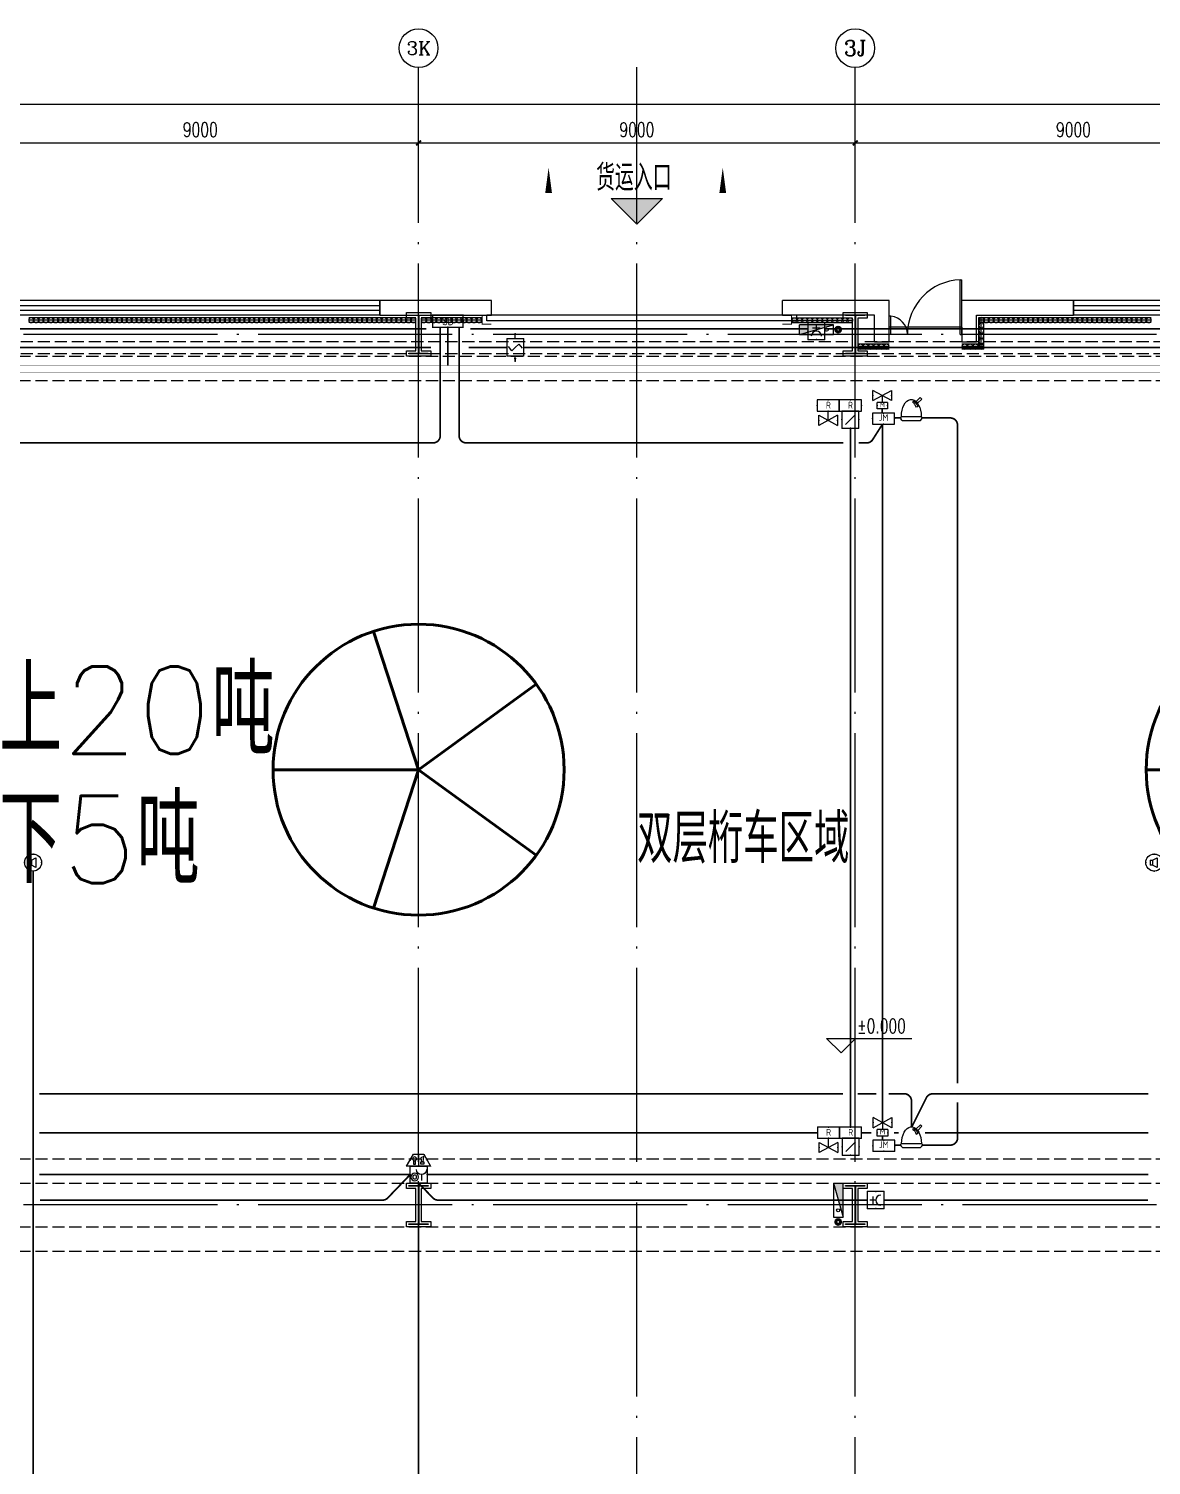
# Model space of a CAD drawing. Extents: x -1396510 to 1250330, y -1892470 to 1623980.
# Drawn here: x 730439 to 753579, y -1311392 to -1281770 of the extents above; entities that cross this region are included whole.
import ezdxf
from ezdxf.enums import TextEntityAlignment as Align

# ---------------------------------------------------------------- set-up
doc = ezdxf.new("R2010")
doc.units = 0
doc.header["$LTSCALE"] = 1000
doc.header["$MEASUREMENT"] = 0
for name, pattern in [('10平面$0$DASH', [0.35, 0.25, -0.1]), ('DASH', [0.35, 0.25, -0.1]), ('DOTE', [2.42, 2, -0.2, 0.02, -0.2])]:
    doc.linetypes.add(name, pattern=pattern)
doc.layers.get('Defpoints').update_dxf_attribs({"color": 210})
for name, color, linetype in [('10平面$0$WINDOW', 4, 'Continuous'), ('A-AXIS-D', 1, 'Continuous'), ('A-AXIS-DOTE', 14, 'DOTE'), ('A-AXIS-SYMB', 3, 'Continuous'), ('A-HATCH-2', 251, 'Continuous'), ('A-HRAIL', 173, 'Continuous'), ('A-LIN-V', 9, 'Continuous'), ('A-SFCE', 30, 'Continuous'), ('A-TEXT', 61, 'Continuous'), ('A-WINDOW', 140, 'Continuous'), ('AS-COLN', 6, 'Continuous'), ('AS-WALL', 40, 'Continuous'), ('CABLETRAY_FIRE', 1, 'DASH'), ('EQUIP-动力', 3, 'Continuous'), ('EQUIP-广播', 3, 'Continuous'), ('EQUIP-消防', 3, 'Continuous'), ('EQUIP-箱柜', 3, 'Continuous'), ('FH-tri', 180, 'Continuous'), ('PUB_TEXT', 7, 'Continuous'), ('SB_ZF消火栓', 10, 'Continuous'), ('SB_ZF消火栓M', 10, 'Continuous'), ('SP-KDLA消防', 2, 'Continuous'), ('WIRE-照明', 1, 'Continuous'), ('建-标高', 3, 'Continuous'), ('建-窗', 4, 'Continuous')]:
    doc.layers.add(name, color=color, linetype=linetype)
doc.layers.add('A-云线2', color=3, linetype='Continuous', plot=False)
doc.layers.add('LG-ZF消防', color=1, linetype='Continuous', lineweight=60)
doc.styles.add('_TCH_AXIS', font='COMPLEX', dxfattribs={"bigfont": 'GBCBIG'})
doc.styles.add('_TCH_DIM_T3', font='SIMPLEX', dxfattribs={"width": 0.705882, "bigfont": 'GBCBIG'})
doc.styles.add('_TEL_ATTDEF', font='GBENOR', dxfattribs={"width": 0.8, "height": 3, "bigfont": 'GBCBIG'})
doc.styles.add('_TEL_DIM', font='SIMPLEX', dxfattribs={"width": 0.8, "height": 3.5, "bigfont": 'HZTXT'})
doc.styles.add('A-STANDARD', font='SIMPLEX', dxfattribs={"bigfont": 'GBCBIG'})
doc.styles.get("Standard").update_dxf_attribs({"font": 'gbenor.shx', "bigfont": 'gbcbig.shx'})
doc.styles.add('TG_LINETYPE', font='SIMPLEX', dxfattribs={"width": 0.8, "height": 3, "bigfont": 'HZTXT'})
doc.linetypes.add('TG_B', pattern='A,1,-0.3,["B",TG_LINETYPE,S=0.1,R=0,X=-0.25,Y=-0.15],0', length=1.3)
doc.linetypes.add('TG_H', pattern='A,1,-0.3,["H",TG_LINETYPE,S=0.1,R=0,X=-0.25,Y=-0.15],0', length=1.3)
doc.linetypes.add('TG_TV', pattern='A,1,-0.6,["TV",TG_LINETYPE,S=0.1,R=0,X=-0.6,Y=-0.15],0', length=1.6)
doc.linetypes.add('TG_XP', pattern='A,1,-0.3,["XP",TG_LINETYPE,S=0.1,R=0,X=-0.6,Y=-0.15],0', length=1.3)
doc.dimstyles.new('_TCH_ARCH&&100', dxfattribs={"dimtxt": 297.5, "dimasz": 100, "dimexe": 100, "dimexo": 100, "dimgap": 126.25, "dimtad": 1, "dimdec": 0, "dimzin": 0, "dimdsep": 46, "dimtxsty": '_TCH_DIM_T3', "dimblk": 'ARCHTICK', "dimcen": 0.09, "dimclrt": 7, "dimazin": 2, "dimtfac": 1, "dimtdec": 0, "dimtix": 1, "dimtmove": 2, "dimatfit": 3, "dimfxl": 0, "dimtolj": 1, "dimtzin": 0, "dimarcsym": 0})

# ---------------------------------------------------------------- blocks, each defined once
blk = doc.blocks.new('G$C2F382D44')
at = {"color": 0, "style": 'A-STANDARD'}
for s, p in [('上20吨', (-2949, 425)), ('下5吨', (-2952, -2245))]:
    blk.add_text(s, height=1800, dxfattribs=at).set_placement(p)
blk = doc.blocks.new('4324324')
at = {"layer": 'A-HATCH-2', "color": 8, "linetype": 'DASH'}
for p, q in [((-294754, 620270), (-135554, 620270)), ((-294754, 619770), (-135554, 619770)), ((-294754, 603720), (-128854, 603720)), ((-294754, 603220), (-128854, 603220)), ((-294754, 602320), (-128854, 602320)), ((-294754, 601820), (-128854, 601820))]:
    blk.add_line(p, q, dxfattribs=at)
blk = doc.blocks.new('w4324324')
at = {"layer": 'A-HATCH-2', "color": 0, "lineweight": 60}
for q in [(-1694760, 686605), (-1697614, 684532), (-1691907, 684532), (-1696524, 681178), (-1692997, 681178)]:
    blk.add_line((-1694760, 683605), q, dxfattribs=at)
blk.add_circle((-1694760, 683605), 3000, dxfattribs=at)
blk = doc.blocks.new('342343')
at = {"layer": 'A-LIN-V', "color": 8}
for p in [(1084560, 9556), (1084560, -8444)]:
    blk.add_blockref('w4324324', p, dxfattribs=at)
blk = doc.blocks.new('w42343243')
at = {"layer": 'A-HATCH-2', "color": 8}
blk.add_lwpolyline([(-165104, 621070), (-164604, 621070), (-164604, 620958), (-164800, 620958), (-164800, 620282), (-164604, 620282), (-164604, 620170), (-165104, 620170), (-165104, 620282), (-164908, 620282), (-164908, 620958), (-165104, 620958)], close=True, dxfattribs=at)
at = {"layer": 'AS-COLN', "color": 3}
blk.add_lwpolyline([(-165054, 621020), (-164654, 621020), (-164654, 621008), (-164850, 621008), (-164850, 620232), (-164654, 620232), (-164654, 620220), (-165054, 620220), (-165054, 620232), (-164858, 620232), (-164858, 621008), (-165054, 621008)], close=True, dxfattribs=at)
blk = doc.blocks.new('42343')
at = {"layer": 'A-WINDOW'}
for p in [(-45000, 100), (-36000, 100), (-45000, -17850), (-36000, -17850)]:
    blk.add_blockref('w42343243', p, dxfattribs=at)
blk = doc.blocks.new('3333')
at = {"layer": 'A-SFCE', "const_width": 20}
blk.add_lwpolyline([(-227064, 766320), (-227064, 766510), (-227244, 766510), (-227244, 766320)], dxfattribs=at)
blk = doc.blocks.new('A$C5D961328')
at = {"layer": 'SB_ZF消火栓'}
blk.add_hatch(color=256, dxfattribs=at).paths.add_polyline_path([(0, 40), (700, 40), (700, 240)])
for p, q in [((700, 240), (0, 240)), ((0, 240), (0, 40)), ((700, 240), (0, 40)), ((0, 40), (700, 40)), ((700, 240), (700, 40))]:
    blk.add_line(p, q, dxfattribs=at)
at = {"layer": 'SB_ZF消火栓', "color": 1}
blk.add_circle((140, 140), 32.5, dxfattribs=at)
blk = doc.blocks.new('we42342343234')
at = {"layer": 'LG-ZF消防'}
for centre in [(-201204, 620820), (-201204, 602420)]:
    blk.add_circle(centre, 50, dxfattribs=at)
at = {"layer": 'SB_ZF消火栓M'}
for p, rotation in [((-201304, 620960), 180), ((-201064, 602520), 90)]:
    blk.add_blockref('A$C5D961328', p, dxfattribs=dict(at, rotation=rotation))
blk = doc.blocks.new('_ArchTick')
at = {"color": 0, "linetype": 'ByBlock', "const_width": 0.4}
blk.add_lwpolyline([(-0.5, -0.5), (0.5, 0.5)], dxfattribs=at)
blk = doc.blocks.new('*D5844')
at = {"layer": 'A-AXIS-D', "color": 0, "lineweight": -2, "transparency": 16777216}
for p, q in [((94000, 3190), (94000, 4048)), ((94000, 3948), (103000, 3948)), ((103000, 3190), (103000, 4048))]:
    blk.add_line(p, q, dxfattribs=at)
at = {"layer": 'Defpoints', "color": 0, "transparency": 16777216}
for p in [(103000, 3948), (94000, 3090), (103000, 3090)]:
    blk.add_point(p, dxfattribs=at)
at = {"layer": 'A-AXIS-D', "color": 0, "lineweight": -2, "transparency": 16777216, "xscale": 100, "yscale": 100, "zscale": 100, "rotation": 180}
blk.add_blockref('_ArchTick', (94000, 3948), dxfattribs=at)
at = {"layer": 'A-AXIS-D', "color": 0, "lineweight": -2, "transparency": 16777216, "xscale": 100, "yscale": 100, "zscale": 100}
blk.add_blockref('_ArchTick', (103000, 3948), dxfattribs=at)
at = {"layer": 'A-AXIS-D', "color": 7, "transparency": 16777216, "insert": (98500, 4223), "char_height": 297.5, "attachment_point": 5, "style": '_TCH_DIM_T3'}
blk.add_mtext('\\A1;9000', dxfattribs=at)
blk = doc.blocks.new('*D5845')
at = {"layer": 'A-AXIS-D', "color": 0, "lineweight": -2, "transparency": 16777216}
for p, q in [((103000, 3190), (103000, 4048)), ((103000, 3948), (112000, 3948)), ((112000, 3190), (112000, 4048))]:
    blk.add_line(p, q, dxfattribs=at)
at = {"layer": 'Defpoints', "color": 0, "transparency": 16777216}
for p in [(112000, 3948), (103000, 3090), (112000, 3090)]:
    blk.add_point(p, dxfattribs=at)
at = {"layer": 'A-AXIS-D', "color": 0, "lineweight": -2, "transparency": 16777216, "xscale": 100, "yscale": 100, "zscale": 100, "rotation": 180}
blk.add_blockref('_ArchTick', (103000, 3948), dxfattribs=at)
at = {"layer": 'A-AXIS-D', "color": 0, "lineweight": -2, "transparency": 16777216, "xscale": 100, "yscale": 100, "zscale": 100}
blk.add_blockref('_ArchTick', (112000, 3948), dxfattribs=at)
at = {"layer": 'A-AXIS-D', "color": 7, "transparency": 16777216, "insert": (107500, 4223), "char_height": 297.5, "attachment_point": 5, "style": '_TCH_DIM_T3'}
blk.add_mtext('\\A1;9000', dxfattribs=at)
blk = doc.blocks.new('*D5846')
at = {"layer": 'A-AXIS-D', "color": 0, "lineweight": -2, "transparency": 16777216}
for p, q in [((112000, 3190), (112000, 4048)), ((112000, 3948), (121000, 3948)), ((121000, 3190), (121000, 4048))]:
    blk.add_line(p, q, dxfattribs=at)
at = {"layer": 'Defpoints', "color": 0, "transparency": 16777216}
for p in [(121000, 3948), (112000, 3090), (121000, 3090)]:
    blk.add_point(p, dxfattribs=at)
at = {"layer": 'A-AXIS-D', "color": 0, "lineweight": -2, "transparency": 16777216, "xscale": 100, "yscale": 100, "zscale": 100, "rotation": 180}
blk.add_blockref('_ArchTick', (112000, 3948), dxfattribs=at)
at = {"layer": 'A-AXIS-D', "color": 0, "lineweight": -2, "transparency": 16777216, "xscale": 100, "yscale": 100, "zscale": 100}
blk.add_blockref('_ArchTick', (121000, 3948), dxfattribs=at)
at = {"layer": 'A-AXIS-D', "color": 7, "transparency": 16777216, "insert": (116500, 4223), "char_height": 297.5, "attachment_point": 5, "style": '_TCH_DIM_T3'}
blk.add_mtext('\\A1;9000', dxfattribs=at)
blk = doc.blocks.new('*D5855')
at = {"layer": 'A-AXIS-D', "color": 0, "lineweight": -2, "transparency": 16777216}
for p, q in [((-900, 3290), (-900, 4848)), ((-900, 4748), (184800, 4748)), ((184800, 3290), (184800, 4848))]:
    blk.add_line(p, q, dxfattribs=at)
at = {"layer": 'Defpoints', "color": 0, "transparency": 16777216}
for p in [(184800, 4748), (-900, 3190), (184800, 3190)]:
    blk.add_point(p, dxfattribs=at)
at = {"layer": 'A-AXIS-D', "color": 0, "lineweight": -2, "transparency": 16777216, "xscale": 100, "yscale": 100, "zscale": 100, "rotation": 180}
blk.add_blockref('_ArchTick', (-900, 4748), dxfattribs=at)
at = {"layer": 'A-AXIS-D', "color": 0, "lineweight": -2, "transparency": 16777216, "xscale": 100, "yscale": 100, "zscale": 100}
blk.add_blockref('_ArchTick', (184800, 4748), dxfattribs=at)
at = {"layer": 'A-AXIS-D', "color": 7, "transparency": 16777216, "insert": (91950, 5023), "char_height": 297.5, "attachment_point": 5, "style": '_TCH_DIM_T3'}
blk.add_mtext('\\A1;185700', dxfattribs=at)
blk = doc.blocks.new('99平面图例外参$0$$LinePat$圆环')
for points in [[(0, 150), (300, 150)], [(0, 0), (300, 0)], [(0, -150), (300, -150)]]:
    blk.add_lwpolyline(points)
at = {"color": 0}
blk.add_circle((150, 0), 150, dxfattribs=at)
blk = doc.blocks.new('10平面$0$$DorLib2D$00000126')
at = {"color": 0, "linetype": 'Continuous'}
for p, q in [((-0.532, 0.5), (-0.532, 0.9)), ((0.532, 0.9), (0.532, 0.5))]:
    blk.add_line(p, q, dxfattribs=at)
at = {"color": 0, "linetype": '10平面$0$DASH'}
for p, q in [((-0.532, 0.9), (0.532, 0.9)), ((-0.532, 0.5), (0.532, 0.5))]:
    blk.add_line(p, q, dxfattribs=at)
blk = doc.blocks.new('WINDOW2DLIB$DYNSTYLE$00000005')
at = {"color": 0}
for points in [[(-0.5, 0.5), (-0.5, -0.5)], [(-0.5, 0.5), (0.5, 0.5)], [(0.5, -0.5), (0.5, 0.5)], [(0.5, 0.1667), (-0.5, 0.1667)], [(0.5, -0.1667), (-0.5, -0.1667)], [(-0.5, -0.5), (0.5, -0.5)]]:
    blk.add_lwpolyline(points, dxfattribs=at)
blk = doc.blocks.new('DOOR2DLIB$SYSLIB$00000123')
at = {"color": 0}
for p, q in [((0.475, -0.001), (0.475, 0.752)), ((0.475, 0.752), (0.5, 0.752)), ((0.5, -0.001), (0.5, 0.752)), ((-0.5, 0), (-0.5, 0.252)), ((-0.475, 0.252), (-0.5, 0.252)), ((-0.475, 0), (-0.475, 0.252)), ((-0.475, 0), (-0.5, 0)), ((0.475, -0.001), (0.5, -0.001))]:
    blk.add_line(p, q, dxfattribs=at)
for centre, radius, start, end in [((0.505, -0.002), 0.755, 92.2493, 179.7238), ((-0.501, 0.003), 0.251, 359.7899, 84.0974)]:
    blk.add_arc(centre, radius, start, end, dxfattribs=at)
blk = doc.blocks.new('$equip$00002762')
for p, q in [((-0.5, 0), (-0.809, 0)), ((-0.5, 0.5), (-0.5, -0.5)), ((0.5, 0.5), (-0.5, 0.5)), ((-0.2, 0.2), (0.05, 0.4)), ((0, 0), (-0.2, 0.2)), ((0, 0), (0.2, -0.2)), ((0.5, -0.5), (0.5, 0.5)), ((0.809, 0), (0.5, 0)), ((-0.5, -0.5), (0.5, -0.5)), ((0.2, -0.2), (-0.05, -0.4))]:
    blk.add_line(p, q)
at = {"color": 0, "linetype": 'Continuous'}
for p, q in [((0.809, 0), (0.638, 0.041)), ((0.638, -0.039), (0.809, 0))]:
    blk.add_line(p, q, dxfattribs=at)
at = {"const_width": 0.0571}
for points in [[(-0.809, 0), (-0.5, 0)], [(-0.5, 0.5), (0.5, 0.5), (0.5, -0.5), (-0.5, -0.5), (-0.5, 0.5), (0.5, 0.5)], [(0.5, 0), (0.654, 0)]]:
    blk.add_lwpolyline(points, dxfattribs=at)
for p in [(-0.809, 0), (0, 0.5), (0.809, 0), (0, -0.5)]:
    blk.add_point(p)
blk.add_solid([(0.809, 0), (0.638, 0.041), (0.638, -0.039)])
at = {"color": 7, "flags": 1}
for tag, height, p in [('A', 0.00002, (0, 0)), ('B', 0.4, (0.755, -0.254))]:
    blk.add_attdef(tag, text='', height=height, dxfattribs=at).set_placement(p, align=Align.MIDDLE_CENTER)
blk = doc.blocks.new('$equip$00002656')
for p, q in [((-0.5, 1), (-0.5, 0)), ((0.5, 1), (-0.5, 1)), ((0.5, 0), (0.5, 1)), ((-0.5, 0), (0.5, 0)), ((-0.219, 0.331), (0.222, 0.331)), ((0, 0.5), (0, 0.15))]:
    blk.add_line(p, q)
at = {"const_width": 0.0571}
blk.add_lwpolyline([(-0.5, 1), (0.5, 1), (0.5, 0), (-0.5, 0), (-0.5, 1), (0.5, 1)], dxfattribs=at)
blk.add_arc((0, 0.8), 0.3, 180, 0)
for p in [(0, 1), (-0.5, 0.5), (0, 0), (0.5, 0.5)]:
    blk.add_point(p)
at = {"color": 7, "flags": 1}
for tag, height, p in [('A', 0.00002, (0, 0)), ('B', 0.4, (0.762, 0.292))]:
    blk.add_attdef(tag, text='', height=height, dxfattribs=at).set_placement(p, align=Align.MIDDLE_CENTER)
blk = doc.blocks.new('$equip$00002341')
for p, q in [((-0.241, 0.136), (-0.241, -0.144)), ((-0.241, 0.136), (-0.101, 0.136)), ((-0.101, 0.136), (0.167, 0.277)), ((-0.101, 0.136), (-0.101, -0.144)), ((0.167, 0.277), (0.167, -0.295)), ((-0.101, -0.144), (-0.241, -0.144)), ((0.167, -0.295), (-0.101, -0.144))]:
    blk.add_line(p, q)
at = {"const_width": 0.0571}
blk.add_lwpolyline([(-0.5, 0, -1), (0.5, 0, -1), (-0.5, 0, -1.463176)], format="xyb", dxfattribs=at)
blk.add_circle((0, 0), 0.5)
for p in [(-0.5, 0), (0, 0.5), (0.5, 0), (0, -0.5)]:
    blk.add_point(p)
at = {"color": 7, "style": '_TEL_DIM', "flags": 1}
blk.add_attdef('A', text='', height=0.00002, dxfattribs=at).set_placement((0, 0), align=Align.MIDDLE_CENTER)
blk = doc.blocks.new('$equip$00002655')
for p, q in [((-0.5, 1), (-0.5, 0)), ((0.5, 1), (-0.5, 1)), ((0.5, 0), (0.5, 1)), ((-0.5, 0), (0.5, 0)), ((-0.169, 0.5), (-0.169, 0.15))]:
    blk.add_line(p, q)
at = {"const_width": 0.0571}
blk.add_lwpolyline([(-0.5, 1), (0.5, 1), (0.5, 0), (-0.5, 0), (-0.5, 1), (0.5, 1)], dxfattribs=at)
for radius in [0.226, 0.113]:
    blk.add_circle((0.227, 0.36), radius)
blk.add_arc((-0.169, 0.8), 0.3, 180, 0)
for p in [(0, 1), (-0.5, 0.5), (0, 0), (0.5, 0.5)]:
    blk.add_point(p)
at = {"color": 7, "flags": 1}
for tag, height, p in [('A', 0.00002, (0, 0)), ('B', 0.4, (0.762, 0.292))]:
    blk.add_attdef(tag, text='', height=height, dxfattribs=at).set_placement(p, align=Align.MIDDLE_CENTER)
blk = doc.blocks.new('$equip$00002679')
for p, q in [((-0.3, 0.699), (-0.703, 0)), ((-0.703, 0), (0.703, 0)), ((-0.264, 0.249), (-0.304, 0.569)), ((-0.304, 0.569), (-0.128, 0.489)), ((-0.304, 0.249), (-0.304, 0.113)), ((-0.128, 0.249), (-0.304, 0.249)), ((-0.304, 0.113), (-0.128, 0.113)), ((0.3, 0.699), (-0.3, 0.699)), ((0.3, 0.699), (-0.3, 0.699)), ((-0.128, 0.489), (-0.168, 0.249)), ((-0.128, 0.113), (-0.128, 0.249)), ((0, 0.699), (0, 0)), ((0.174, 0.11), (0.174, 0.338)), ((0.294, 0.11), (0.174, 0.11)), ((0.294, 0.338), (0.294, 0.11)), ((0.703, 0), (0.3, 0.699))]:
    blk.add_line(p, q)
at = {"const_width": 0.0571}
for points in [[(-0.299, 0.699), (0.301, 0.699), (0.703, 0), (-0.702, 0), (-0.299, 0.699), (0.301, 0.699)], [(-0.3, 0.699), (0.3, 0.699), (0.703, 0), (-0.703, 0), (-0.3, 0.699), (0.3, 0.699)]]:
    blk.add_lwpolyline(points, dxfattribs=at)
blk.add_circle((0.234, 0.43), 0.111)
for p in [(-0.501, 0.349), (0, 0.699), (0, 0), (0.502, 0.349)]:
    blk.add_point(p)
at = {"color": 7, "flags": 1}
for tag, height, p in [('A', 0.00002, (0, 0)), ('B', 0.4, (0.961, 0.299))]:
    blk.add_attdef(tag, text='', height=height, dxfattribs=at).set_placement(p, align=Align.MIDDLE_CENTER)
blk = doc.blocks.new('$equip$00002773')
for p, q in [((0.65, 0.65), (-0.65, 0.65)), ((-0.65, 0.65), (-0.65, 0)), ((-0.65, 0), (0.65, 0)), ((0.65, 0), (0.65, 0.65))]:
    blk.add_line(p, q)
at = {"const_width": 0.04}
blk.add_lwpolyline([(-0.65, 0.65), (-0.65, 0), (0.65, 0), (0.65, 0.65), (-0.65, 0.65), (-0.65, 0)], dxfattribs=at)
for p in [(-0.65, 0.325), (0, 0.65), (0, 0), (0.65, 0.325)]:
    blk.add_point(p)
at = {"color": 7}
blk.add_attdef('$TEXT$', text='', height=0.4, dxfattribs=at).set_placement((0.006, 0.343), align=Align.MIDDLE_CENTER)
at = {"color": 7, "flags": 1}
for tag, p in [('A', (0, 0)), ('B', (0.905, 0.246))]:
    blk.add_attdef(tag, text='', height=0.4, dxfattribs=at).set_placement(p, align=Align.MIDDLE_CENTER)
blk = doc.blocks.new('$equip$00003146')
for p, q in [((-0.31, 0), (0.31, 0)), ((-0.31, -0.38), (-0.31, 0)), ((0.31, 0), (0.31, -0.38)), ((0.55, -0.49), (-0.55, -1.09)), ((-0.55, -0.49), (0.55, -1.09)), ((-0.55, -1.09), (-0.55, -0.49)), ((-0.31, -0.38), (0.31, -0.38)), ((0, -0.79), (0, -0.38)), ((0.55, -0.49), (0.55, -1.09))]:
    blk.add_line(p, q)
for p in [(0, 0), (-0.55, -0.79), (-0.31, -0.19), (0, -0.79), (0.31, -0.19), (0.55, -0.79)]:
    blk.add_point(p)
at = {"color": 7, "style": '_TEL_DIM'}
blk.add_attdef('$TEXT$', text='', height=0.3, dxfattribs=at).set_placement((0, -0.19), align=Align.MIDDLE_CENTER)
at = {"color": 7, "style": '_TEL_DIM', "flags": 1}
for tag in ['A', 'REMARK']:
    blk.add_attdef(tag, text='', height=0.00002, dxfattribs=at).set_placement((0, 0), align=Align.MIDDLE_CENTER)
blk = doc.blocks.new('A$C7E452847')
at = {"layer": 'SP-KDLA消防', "color": 0}
for p, q in [((-257, 0), (-300, -46)), ((-257, 0), (257, 0)), ((-300, -71), (-300, -46)), ((-300, -71), (-300, -95)), ((-280, -116), (-300, -95)), ((-280, -116), (280, -116)), ((-280, -116), (-276, -203)), ((-276, -203), (-261, -288)), ((-261, -288), (-238, -366)), ((-238, -366), (-207, -436)), ((111, -425), (128, -381)), ((128, -381), (182, -396)), ((158, -448), (182, -396)), ((207, -436), (238, -366)), ((238, -366), (261, -288)), ((257, 0), (300, -46)), ((261, -288), (276, -203)), ((276, -203), (280, -116)), ((280, -116), (300, -95)), ((300, -46), (300, -71)), ((300, -95), (300, -71)), ((-207, -436), (-169, -495)), ((-169, -495), (-125, -541)), ((-125, -541), (-77, -573)), ((-77, -573), (-26, -589)), ((-26, -589), (26, -589)), ((26, -589), (77, -573)), ((41, -515), (67, -493)), ((41, -515), (60, -550)), ((60, -550), (96, -526)), ((67, -493), (90, -463)), ((77, -573), (125, -541)), ((90, -463), (111, -425)), ((96, -526), (130, -491)), ((125, -541), (169, -495)), ((130, -491), (158, -448)), ((250, -646), (136, -532)), ((169, -495), (207, -436)), ((176, -486), (293, -603)), ((293, -603), (250, -646))]:
    blk.add_line(p, q, dxfattribs=at)
blk = doc.blocks.new('$equip$00002760')
for p, q in [((0.5, 0.5), (-0.5, 0.5)), ((-0.5, 0.5), (-0.5, -0.5)), ((-0.283, -0.283), (0.283, 0.283)), ((0.5, -0.5), (0.5, 0.5)), ((-0.5, -0.5), (0.5, -0.5))]:
    blk.add_line(p, q)
at = {"const_width": 0.0571}
blk.add_lwpolyline([(-0.5, 0.5), (0.5, 0.5), (0.5, -0.5), (-0.5, -0.5), (-0.5, 0.5), (0.5, 0.5)], dxfattribs=at)
for p in [(-0.5, 0), (0, 0.5), (0.5, 0), (0, -0.5)]:
    blk.add_point(p)
blk.add_solid([(0.283, 0.283), (0.075, 0.124), (0.124, 0.075)])
at = {"color": 7, "flags": 1}
for tag, height, p in [('A', 0.00002, (0, 0)), ('B', 0.4, (0.755, -0.254))]:
    blk.add_attdef(tag, text='', height=height, dxfattribs=at).set_placement(p, align=Align.MIDDLE_CENTER)
blk = doc.blocks.new('$equip$00002794')
for p, q in [((0, -0.552), (0, 0)), ((0, 0), (0.229, 0)), ((-0.55, -0.852), (-0.55, -0.252)), ((-0.55, -0.252), (0.55, -0.852)), ((0.55, -0.252), (-0.55, -0.852)), ((0.55, -0.252), (0.55, -0.852))]:
    blk.add_line(p, q)
for p in [(-0.55, -0.552), (0, -0.552), (0.55, -0.552)]:
    blk.add_point(p)
at = {"color": 7, "flags": 1}
for tag, height, p in [('A', 0.00002, (0, 0)), ('B', 0.4, (0.805, -0.606))]:
    blk.add_attdef(tag, text='', height=height, dxfattribs=at).set_placement(p, align=Align.MIDDLE_CENTER)
blk = doc.blocks.new('$equip$00002708')
for p, q in [((-0.75, 0.6), (-0.75, 0)), ((0.75, 0.6), (-0.75, 0.6)), ((-0.75, 0), (0.75, 0)), ((0.75, 0), (0.75, 0.6))]:
    blk.add_line(p, q)
at = {"const_width": 0.0571}
blk.add_lwpolyline([(-0.75, 0.6), (-0.75, 0), (0.75, 0), (0.75, 0.6), (-0.75, 0.6), (-0.75, 0)], dxfattribs=at)
for p in [(-0.75, 0.3), (0, 0.6), (0, 0), (0.75, 0.3)]:
    blk.add_point(p)
at = {"color": 7, "style": '_TEL_DIM', "flags": 1}
for tag in ['REMARK', 'A']:
    blk.add_attdef(tag, text='', height=0.4, dxfattribs=at).set_placement((0, 0), align=Align.MIDDLE_CENTER)
at = {"color": 7, "style": '_TEL_DIM'}
blk.add_attdef('$TEXT$', text='', height=0.4, dxfattribs=at).set_placement((0, 0.3), align=Align.MIDDLE_CENTER)
blk = doc.blocks.new('世赫3#厂房一层0821')
at = {"layer": 'FH-tri'}
h = blk.add_hatch(color=8, dxfattribs=at)
h.dxf.hatch_style = 1
h.paths.add_polyline_path([(106969.7, 2802.6), (108030.3, 2802.6), (107500, 2272.3)])
at = {"layer": '10平面$0$WINDOW'}
blk.add_line((114200, 149.9), (112700, 149.9), dxfattribs=at)
at = {"layer": 'A-AXIS-D'}
for centre in [(103000, 5904), (112000, 5904)]:
    blk.add_circle(centre, 400, dxfattribs=at)
at = {"layer": 'A-AXIS-DOTE', "color": 8, "ltscale": 2}
for p, q in [((103000, -79980), (103000, 5514)), ((107500, -79980), (107500, 5514)), ((112000, -79980), (112000, 5514)), ((190814.2, 0), (-5155.8, 0)), ((190814.2, -17950), (-5155.8, -17950))]:
    blk.add_line(p, q, dxfattribs=at)
at = {"layer": 'A-AXIS-SYMB', "color": 8}
for points in [[(105680, 1980, 0, 0, 0), (105680, 3440, 0, 140, 0), (105680, 2915, 0, 0, 0)], [(109270, 1980, 0, 0, 0), (109270, 3440, 0, 140, 0), (109270, 2915, 0, 0, 0)]]:
    blk.add_lwpolyline(points, format="xyseb", dxfattribs=at)
at = {"layer": 'A-SFCE', "linetype": 'DASH'}
for p, q in [((111850, -150), (94150, -150)), ((111850, -400), (94150, -400))]:
    blk.add_line(p, q, dxfattribs=at)
at = {"layer": 'A-SFCE', "color": 2, "linetype": 'DASH'}
for p, q in [((120850, -150), (112150, -150)), ((120850, -400), (112150, -400))]:
    blk.add_line(p, q, dxfattribs=at)
at = {"layer": 'AS-WALL'}
for p, q in [((104500, 699.9), (102200, 699.9)), ((102200, 699.9), (102200, 399.9)), ((104500, 399.9), (104500, 699.9)), ((112700, 699.9), (110500, 699.9)), ((110500, 399.9), (110500, 699.9)), ((112700, 149.9), (112700, 699.9)), ((116500, 699.9), (114200, 699.9)), ((114200, 149.9), (114200, 699.9)), ((116500, 399.9), (116500, 699.9)), ((102200, 399.9), (104500, 399.9)), ((112400, 399.9), (110500, 399.9)), ((112400, -150.1), (112400, 399.9)), ((114500, 399.9), (116500, 399.9)), ((114500, -150.1), (114500, 399.9)), ((112700, -150.1), (112700, 149.9)), ((114200, 149.9), (114200, -150.1)), ((112400, -150.1), (112700, -150.1)), ((114200, -150.1), (114500, -150.1))]:
    blk.add_line(p, q, dxfattribs=at)
at = {"layer": 'FH-tri', "color": 8}
blk.add_lwpolyline([(106969.7, 2802.6), (108030.3, 2802.6), (108030.3, 2802.6), (107500, 2272.3)], close=True, dxfattribs=at)
at = {"layer": '建-标高', "color": 8}
for p, q in [((111707.8, -14815), (111407.8, -14515)), ((111407.8, -14515), (113167.8, -14515)), ((111707.8, -14815), (112007.8, -14515))]:
    blk.add_line(p, q, dxfattribs=at)
at = {"color": 8}
blk.add_blockref('G$C2F382D44', (97304.2, -9070), dxfattribs=at)
at = {"layer": '10平面$0$WINDOW', "zscale": 300}
for name, p, xscale, yscale, rotation in [('DOOR2DLIB$SYSLIB$00000123', (113450, -0.1), -1500, -1500, 179.9999999999555), ('10平面$0$$DorLib2D$00000126', (107600, 549.9), 6000, 300, 180)]:
    blk.add_blockref(name, p, dxfattribs=dict(at, xscale=xscale, yscale=yscale, rotation=rotation))
at = {"layer": 'A-HRAIL', "yscale": 0.3333333333111111, "zscale": 0.3333333333111111}
for p, xscale, rotation in [((95064.5, 293.9), -0.3368181817957273, 359.9999999997967), ((95165.5, 293.9), -0.3368181817957273, 359.9999999997967), ((95266.5, 293.9), -0.3368181817957273, 359.9999999997967), ((95367.6, 293.9), -0.3368181817957273, 359.9999999997967), ((95468.6, 293.9), -0.3368181817957273, 359.9999999997967), ((95569.7, 293.9), -0.3368181817957273, 359.9999999997967), ((95670.7, 293.9), -0.3368181817957273, 359.9999999997967), ((95771.8, 293.9), -0.3368181817957273, 359.9999999997967), ((95872.8, 293.9), -0.3368181817957273, 359.9999999997967), ((95973.9, 293.9), -0.3368181817957273, 359.9999999997967), ((96074.9, 293.9), -0.3368181817957273, 359.9999999997967), ((96176, 293.9), -0.3368181817957273, 359.9999999997967), ((96277, 293.9), -0.3368181817957273, 359.9999999997967), ((96378, 293.9), -0.3368181817957273, 359.9999999997967), ((96479.1, 293.9), -0.3368181817957273, 359.9999999997967), ((96580.1, 293.9), -0.3368181817957273, 359.9999999997967), ((96681.2, 293.9), -0.3368181817957273, 359.9999999997967), ((96782.2, 293.9), -0.3368181817957273, 359.9999999997967), ((96883.3, 293.9), -0.3368181817957273, 359.9999999997967), ((96984.3, 293.9), -0.3368181817957273, 359.9999999997967), ((97085.4, 293.9), -0.3368181817957273, 359.9999999997967), ((97186.4, 293.9), -0.3368181817957273, 359.9999999997967), ((97287.5, 293.9), -0.3368181817957273, 359.9999999997967), ((97388.5, 293.9), -0.3368181817957273, 359.9999999997967), ((97489.5, 293.9), -0.3368181817957273, 359.9999999997967), ((97590.6, 293.9), -0.3368181817957273, 359.9999999997967), ((97691.6, 293.9), -0.3368181817957273, 359.9999999997967), ((97792.7, 293.9), -0.3368181817957273, 359.9999999997967), ((97893.7, 293.9), -0.3368181817957273, 359.9999999997967), ((97994.8, 293.9), -0.3368181817957273, 359.9999999997967), ((98095.8, 293.9), -0.3368181817957273, 359.9999999997967), ((98196.9, 293.9), -0.3368181817957273, 359.9999999997967), ((98297.9, 293.9), -0.3368181817957273, 359.9999999997967), ((98399, 293.9), -0.3368181817957273, 359.9999999997967), ((98500, 293.9), -0.3368181817957273, 359.9999999997967), ((98601, 293.9), -0.3368181817957273, 359.9999999997967), ((98702.1, 293.9), -0.3368181817957273, 359.9999999997967), ((98803.1, 293.9), -0.3368181817957273, 359.9999999997967), ((98904.2, 293.9), -0.3368181817957273, 359.9999999997967), ((99005.2, 293.9), -0.3368181817957273, 359.9999999997967), ((99106.3, 293.9), -0.3368181817957273, 359.9999999997967), ((99207.3, 293.9), -0.3368181817957273, 359.9999999997967), ((99308.4, 293.9), -0.3368181817957273, 359.9999999997967), ((99409.4, 293.9), -0.3368181817957273, 359.9999999997967), ((99510.5, 293.9), -0.3368181817957273, 359.9999999997967), ((99611.5, 293.9), -0.3368181817957273, 359.9999999997967), ((99712.5, 293.9), -0.3368181817957273, 359.9999999997967), ((99813.6, 293.9), -0.3368181817957273, 359.9999999997967), ((99914.6, 293.9), -0.3368181817957273, 359.9999999997967), ((100015.7, 293.9), -0.3368181817957273, 359.9999999997967), ((100116.7, 293.9), -0.3368181817957273, 359.9999999997967), ((100217.8, 293.9), -0.3368181817957273, 359.9999999997967), ((100318.8, 293.9), -0.3368181817957273, 359.9999999997967), ((100419.9, 293.9), -0.3368181817957273, 359.9999999997967), ((100520.9, 293.9), -0.3368181817957273, 359.9999999997967), ((100622, 293.9), -0.3368181817957273, 359.9999999997967), ((100723, 293.9), -0.3368181817957273, 359.9999999997967), ((100824, 293.9), -0.3368181817957273, 359.9999999997967), ((100925.1, 293.9), -0.3368181817957273, 359.9999999997967), ((101026.1, 293.9), -0.3368181817957273, 359.9999999997967), ((101127.2, 293.9), -0.3368181817957273, 359.9999999997967), ((101228.2, 293.9), -0.3368181817957273, 359.9999999997967), ((101329.3, 293.9), -0.3368181817957273, 359.9999999997967), ((101430.3, 293.9), -0.3368181817957273, 359.9999999997967), ((101531.4, 293.9), -0.3368181817957273, 359.9999999997967), ((101632.4, 293.9), -0.3368181817957273, 359.9999999997967), ((101733.5, 293.9), -0.3368181817957273, 359.9999999997967), ((101834.5, 293.9), -0.3368181817957273, 359.9999999997967), ((101935.5, 293.9), -0.3368181817957273, 359.9999999997967), ((102036.6, 293.9), -0.3368181817957273, 359.9999999997967), ((102137.6, 293.9), -0.3368181817957273, 359.9999999997967), ((102238.7, 293.9), -0.3368181817957273, 359.9999999997967), ((102339.7, 293.9), -0.3368181817957273, 359.9999999997967), ((102440.8, 293.9), -0.3368181817957273, 359.9999999997967), ((102541.8, 293.9), -0.3368181817957273, 359.9999999997967), ((102642.9, 293.9), -0.3368181817957273, 359.9999999997967), ((102743.9, 293.9), -0.3368181817957273, 359.9999999997967), ((102845, 293.9), -0.3368181817957273, 359.9999999997967), ((102946, 293.9), -0.3368181817957273, 359.9999999997967), ((103157.8, 293.9), -0.3461108940266491, 359.9999999997966), ((103261.7, 293.9), -0.3461108940266491, 359.9999999997966), ((103365.5, 293.9), -0.3461108940266491, 359.9999999997966), ((103469.3, 293.9), -0.3461108940266491, 359.9999999997966), ((103573.2, 293.9), -0.3461108940266491, 359.9999999997966), ((103677, 293.9), -0.3461108940266491, 359.9999999997966), ((103780.8, 293.9), -0.3461108940266491, 359.9999999997966), ((103884.7, 293.9), -0.3461108940266491, 359.9999999997966), ((103988.5, 293.9), -0.3461108940266491, 359.9999999997966), ((104092.3, 293.9), -0.3461108940266491, 359.9999999997966), ((104196.2, 293.9), -0.3461108940266491, 359.9999999997966), ((104300, 293.9), -0.3461108940266491, 359.9999999997966), ((110700, 293.9), 0.3461108940266491, 2.034223195741682e-10), ((110803.8, 293.9), 0.3461108940266491, 2.034223195741682e-10), ((110907.7, 293.9), 0.3461108940266491, 2.034223195741682e-10), ((111011.5, 293.9), 0.3461108940266491, 2.034223195741682e-10), ((111115.3, 293.9), 0.3461108940266491, 2.034223195741682e-10), ((111219.2, 293.9), 0.3461108940266491, 2.034223195741682e-10), ((111323, 293.9), 0.3461108940266491, 2.034223195741682e-10), ((111426.8, 293.9), 0.3461108940266491, 2.034223195741682e-10), ((111530.7, 293.9), 0.3461108940266491, 2.034223195741682e-10), ((111634.5, 293.9), 0.3461108940266491, 2.034223195741682e-10), ((111738.3, 293.9), 0.3461108940266491, 2.034223195741682e-10), ((111842.2, 293.9), 0.3461108940266491, 2.034223195741682e-10), ((114600, 241.6), -0.3611111226889233, 270), ((114651.5, 293.9), -0.3384127419249668, 359.9999999997966), ((114753, 293.9), -0.3384127419249668, 359.9999999997966), ((114854.6, 293.9), -0.3384127419249668, 359.9999999997966), ((114956.1, 293.9), -0.3384127419249668, 359.9999999997966), ((115057.6, 293.9), -0.3384127419249668, 359.9999999997966), ((115159.1, 293.9), -0.3384127419249668, 359.9999999997966), ((115260.7, 293.9), -0.3384127419249668, 359.9999999997966), ((115362.2, 293.9), -0.3384127419249668, 359.9999999997966), ((115463.7, 293.9), -0.3384127419249668, 359.9999999997966), ((115565.2, 293.9), -0.3384127419249668, 359.9999999997966), ((115666.8, 293.9), -0.3384127419249668, 359.9999999997966), ((115768.3, 293.9), -0.3384127419249668, 359.9999999997966), ((115869.8, 293.9), -0.3384127419249668, 359.9999999997966), ((115971.3, 293.9), -0.3384127419249668, 359.9999999997966), ((116072.9, 293.9), -0.3384127419249668, 359.9999999997966), ((116174.4, 293.9), -0.3384127419249668, 359.9999999997966), ((116275.9, 293.9), -0.3384127419249668, 359.9999999997966), ((116377.4, 293.9), -0.3384127419249668, 359.9999999997966), ((116479, 293.9), -0.3384127419249668, 359.9999999997966), ((116580.5, 293.9), -0.3384127419249668, 359.9999999997966), ((116682, 293.9), -0.3384127419249668, 359.9999999997966), ((116783.5, 293.9), -0.3384127419249668, 359.9999999997966), ((116885, 293.9), -0.3384127419249668, 359.9999999997966), ((116986.6, 293.9), -0.3384127419249668, 359.9999999997966), ((117088.1, 293.9), -0.3384127419249668, 359.9999999997966), ((117189.6, 293.9), -0.3384127419249668, 359.9999999997966), ((117291.1, 293.9), -0.3384127419249668, 359.9999999997966), ((117392.7, 293.9), -0.3384127419249668, 359.9999999997966), ((117494.2, 293.9), -0.3384127419249668, 359.9999999997966), ((117595.7, 293.9), -0.3384127419249668, 359.9999999997966), ((117697.2, 293.9), -0.3384127419249668, 359.9999999997966), ((117798.8, 293.9), -0.3384127419249668, 359.9999999997966), ((117900.3, 293.9), -0.3384127419249668, 359.9999999997966), ((118001.8, 293.9), -0.3384127419249668, 359.9999999997966), ((118103.3, 293.9), -0.3384127419249668, 359.9999999997966), ((114600, 133.3), -0.3611111226889233, 270), ((114600, 24.9), -0.3611111226889233, 270), ((114600, -83.4), -0.3611111226889233, 270), ((114600, -191.7), -0.3611111226889233, 270), ((114600, -300.1), -0.3611111226889233, 270)]:
    blk.add_blockref('99平面图例外参$0$$LinePat$圆环', p, dxfattribs=dict(at, xscale=xscale, rotation=rotation))
for p, xscale in [((112161.7, -250.1), -0.3588888659795701), ((112269.3, -250.1), -0.3588888659795701), ((112377, -250.1), -0.3588888659795701), ((112484.7, -250.1), -0.3588888659795701), ((112592.3, -250.1), -0.3588888659795701), ((112700, -250.1), -0.3588888659795701), ((114312.5, -250.1), -0.3749999998826196), ((114425, -250.1), -0.3749999998826196), ((114537.5, -250.1), -0.3749999998826196), ((114650, -250.1), -0.3749999998826196)]:
    blk.add_blockref('99平面图例外参$0$$LinePat$圆环', p, dxfattribs=dict(at, xscale=xscale))
at = {"layer": 'A-LIN-V', "color": 8, "rotation": 90}
blk.add_blockref('342343', (796160.7, 601225), dxfattribs=at)
at = {"layer": 'A-SFCE', "rotation": 90}
blk.add_blockref('3333', (870820.8, 227454.1), dxfattribs=at)
at = {"layer": 'A-SFCE', "xscale": -1, "rotation": 270}
blk.add_blockref('3333', (-655820.8, 227454.1), dxfattribs=at)
at = {"layer": 'A-WINDOW'}
for name in ['42343', '4324324']:
    blk.add_blockref(name, (312854.2, -620720), dxfattribs=at)
at = {"layer": 'SB_ZF消火栓'}
blk.add_blockref('we42342343234', (312854.2, -620720), dxfattribs=at)
at = {"layer": '建-窗', "yscale": -300, "zscale": 300}
for p, xscale, rotation in [((95850, 549.9), -12700, 359.999999999664), ((126950, 549.9), -20900, 359.9999999994913)]:
    blk.add_blockref('WINDOW2DLIB$DYNSTYLE$00000005', p, dxfattribs=dict(at, xscale=xscale, rotation=rotation))
at = {"layer": 'A-AXIS-D', "color": 7, "style": '_TCH_AXIS'}
for s, height, p, p2 in [('3K', 270.86, (102754.9, 5768.5), (103245.1, 5768.5)), ('3J', 321.14, (111770.6, 5743.4), (112229.4, 5743.4))]:
    blk.add_text(s, height=height, dxfattribs=at).set_placement(p, p2, align=Align.FIT)
at = {"layer": 'A-TEXT', "color": 8, "style": 'A-STANDARD'}
blk.add_text('货运入口', height=540.14, dxfattribs=at).set_placement((106658.7, 2964.7))
at = {"layer": 'PUB_TEXT', "color": 8}
blk.add_text('双层桁车区域', height=1012.77, dxfattribs=at).set_placement((107504.8, -10900.8))
at = {"layer": '建-标高', "color": 7, "style": 'A-STANDARD', "width": 0.705882}
blk.add_text('%%P0.000', height=297.5, dxfattribs=at).set_placement((112037.8, -14410))
at = {"layer": 'A-AXIS-D'}
for base, p1, p2, picture, middle in [((184800, 4747.8), (-900, 3189.8), (184800, 3189.8), '*D5855', (91950, 5022.8)), ((103000, 3947.8), (94000, 3089.8), (103000, 3089.8), '*D5844', (98500, 4222.8)), ((112000, 3947.8), (103000, 3089.8), (112000, 3089.8), '*D5845', (107500, 4222.8)), ((121000, 3947.8), (112000, 3089.8), (121000, 3089.8), '*D5846', (116500, 4222.8))]:
    dim = blk.add_linear_dim(base=base, p1=p1, p2=p2, angle=0, dimstyle='_TCH_ARCH&&100', dxfattribs=at)
    dim.commit()
    dim.dimension.update_dxf_attribs({"geometry": picture, "text_midpoint": middle, "dimtype": 161})

msp = doc.modelspace()

# ---------------------------------------------------------------- linework, layer by layer
at = {"layer": 'CABLETRAY_FIRE', "const_width": 7.5}
for points in [[(654074.8, -1288714.8), (812493.6, -1288714.8)], [(812493.6, -1288864.8), (654074.8, -1288864.8)]]:
    msp.add_lwpolyline(points, dxfattribs=at)
at = {"layer": 'WIRE-照明', "linetype": 'Continuous', "const_width": 35}
for points in [[(719850.8, -1287960.5), (738636.3, -1287960.5)], [(738921.9, -1290161.2), (738921.9, -1287926)], [(739310.1, -1290161.2), (739310.1, -1287926)], [(739540.6, -1287960.5), (746500.8, -1287960.5)], [(746850.8, -1287960.5), (773489, -1287960.5)], [(726643.9, -1288342.4), (738731.3, -1288342.4)], [(739507, -1288342.4), (740293.9, -1288342.4)], [(740643.9, -1288342.4), (754293.9, -1288342.4)], [(748034.8, -1289608.4), (748034.8, -1289695.5)], [(747380.3, -1290004.1), (747380.3, -1304420)], [(747833.1, -1290247.6), (748039.3, -1289923)], [(748039.3, -1289923), (748039.3, -1304326.5)], [(748289.3, -1289795.6), (748413.4, -1289795.6)], [(713757.5, -1290311.2), (738771.9, -1290311.2)], [(739460.1, -1290311.2), (747234, -1290311.2)], [(747549.2, -1290311.2), (747710.5, -1290311.2)], [(730655.2, -1304533.8), (746697.8, -1304533.8)], [(747810, -1304533.8), (747607.8, -1304533.8)], [(748375.2, -1304533.8), (748274.6, -1304533.8)], [(753516.6, -1304533.8), (748917.5, -1304533.8)], [(748039.3, -1304603), (748039.3, -1304690.2)], [(748293.8, -1304790.3), (748417.8, -1304790.3)], [(737841.3, -1305877.8), (738300.8, -1305399)], [(738475.8, -1305574), (738769.8, -1305878.2)], [(730673.5, -1305924), (737733.1, -1305924)], [(738877.7, -1305924), (747725.8, -1305924)], [(748075.8, -1305924), (753509.1, -1305924)]]:
    msp.add_lwpolyline(points, dxfattribs=at)
at = {"layer": 'WIRE-照明', "linetype": 'TG_XP', "ltscale": 0.5, "const_width": 35}
msp.add_lwpolyline([(739079.4, -1288714.8), (739079.4, -1287926)], dxfattribs=at)
at = {"layer": 'WIRE-照明', "color": 1, "linetype": 'TG_TV', "ltscale": 0.7, "const_width": 35}
for points in [[(748851.4, -1289795.6), (749436.5, -1289795.6)], [(749586.5, -1303515.6), (749586.5, -1289945.6)], [(730655.2, -1303731.4), (747222.3, -1303731.4)], [(747529.1, -1303731.4), (747914.3, -1303731.4)], [(748164.3, -1303731.4), (748486.8, -1303731.4)], [(748636.8, -1304412.1), (748636.8, -1303881.4)], [(748644.1, -1304412.1), (748942, -1303814.5)], [(749076.2, -1303731.4), (753516.6, -1303731.4)], [(749586.5, -1304640.3), (749586.5, -1303906.4)], [(748855.8, -1304790.3), (749436.5, -1304790.3)]]:
    msp.add_lwpolyline(points, dxfattribs=at)
for points in [[(749586.5, -1289945.6, 0.4142136), (749436.5, -1289795.6)], [(748636.8, -1303881.4, 0.4142136), (748486.8, -1303731.4)], [(749076.2, -1303731.4, 0.2844415), (748942, -1303814.5)], [(749436.5, -1304790.3, 0.4142136), (749586.5, -1304640.3)]]:
    msp.add_lwpolyline(points, format="xyb", dxfattribs=at)
at = {"layer": 'WIRE-照明', "linetype": 'Continuous', "const_width": 35}
for points in [[(738771.9, -1290311.2, 0.4142136), (738921.9, -1290161.2)], [(739310.1, -1290161.2, 0.4142136), (739460.1, -1290311.2)], [(747710.5, -1290311.2, 0.2439168), (747833.1, -1290247.6)], [(737733.1, -1305924, 0.2042744), (737841.3, -1305877.8)], [(738769.8, -1305878.2, 0.2033586), (738877.7, -1305924)]]:
    msp.add_lwpolyline(points, format="xyb", dxfattribs=at)
at = {"layer": 'WIRE-照明', "color": 2, "linetype": 'TG_B', "ltscale": 0.7, "const_width": 35}
msp.add_lwpolyline([(730530.2, -1315926.7), (730530.2, -1299139)], dxfattribs=at)
at = {"layer": 'WIRE-照明', "color": 6, "linetype": 'TG_H', "ltscale": 0.7, "const_width": 35}
for points in [[(730655.2, -1305399), (738300.8, -1305399)], [(738650.8, -1305399), (753516.6, -1305399)], [(738475.8, -1334076.7), (738475.8, -1305574)]]:
    msp.add_lwpolyline(points, dxfattribs=at)

# ---------------------------------------------------------------- block references
at = {"layer": 'A-云线2'}
msp.add_blockref('世赫3#厂房一层0821', (635475.8, -1288074), dxfattribs=at)
at = {"layer": 'EQUIP-动力'}
ref = msp.add_blockref('$equip$00003146', (748034.8, -1289608.4), dxfattribs=dict(at, xscale=349.9999999999999, yscale=349.9999999999999, zscale=349.9999999999999, rotation=179.999999793739))
ref.add_attrib('$TEXT$', 'M', dxfattribs={"layer": '0', "color": 7, "height": 105, "rotation": 0.00003, "style": '_TEL_ATTDEF'}).set_placement((748034.8, -1289524.4), align=Align.MIDDLE_CENTER)
ref = msp.add_blockref('$equip$00003146', (748039.3, -1304603), dxfattribs=dict(at, xscale=349.9999999999999, yscale=349.9999999999999, zscale=349.9999999999999, rotation=179.999999793739))
ref.add_attrib('$TEXT$', 'M', dxfattribs={"layer": '0', "color": 7, "height": 105, "rotation": 0.00003, "style": '_TEL_ATTDEF'}).set_placement((748039.3, -1304519), align=Align.MIDDLE_CENTER)
at = {"layer": 'EQUIP-广播', "xscale": 350, "yscale": 350, "zscale": 350}
for p in [(730530.2, -1298964), (753641.6, -1298964)]:
    msp.add_blockref('$equip$00002341', p, dxfattribs=at)
at = {"layer": 'EQUIP-消防', "xscale": 350, "yscale": 350, "zscale": 350}
for name, p, rotation in [('$equip$00002656', (746675.8, -1287830), 180), ('$equip$00002762', (740468.9, -1288342.4), 270), ('$equip$00002656', (747725.8, -1305924), 270.0000000000002)]:
    msp.add_blockref(name, p, dxfattribs=dict(at, rotation=rotation))
at = {"layer": 'EQUIP-消防', "linetype": 'ByBlock'}
ref = msp.add_blockref('$equip$00002773', (746920.8, -1289652.9), dxfattribs=dict(at, xscale=349.9999999999999, yscale=349.9999999999999, zscale=349.9999999999999, rotation=359.9999999660355))
ref.add_attrib('$TEXT$', 'R', dxfattribs={"layer": '0', "color": 7, "height": 140, "rotation": 0.00001, "style": '_TEL_ATTDEF'}).set_placement((746923, -1289532.8), align=Align.MIDDLE_CENTER)
ref = msp.add_blockref('$equip$00002773', (747375.8, -1289652.9), dxfattribs=dict(at, xscale=349.9999999999999, yscale=349.9999999999999, zscale=349.9999999999999, rotation=359.9999999660355))
ref.add_attrib('$TEXT$', 'R', dxfattribs={"layer": '0', "color": 7, "height": 140, "rotation": 0.00001, "style": '_TEL_ATTDEF'}).set_placement((747378, -1289532.8), align=Align.MIDDLE_CENTER)
at = {"layer": 'EQUIP-消防', "linetype": 'ByBlock', "xscale": 349.9999999999999, "yscale": 349.9999999999999, "zscale": 349.9999999999999, "rotation": 359.9999999660355}
for name, p in [('$equip$00002794', (746920.8, -1289652.9)), ('$equip$00002760', (747375.8, -1289829.1)), ('$equip$00002794', (746925.3, -1304647.5)), ('$equip$00002760', (747380.3, -1304823.8))]:
    msp.add_blockref(name, p, dxfattribs=at)
at = {"layer": 'EQUIP-消防'}
ref = msp.add_blockref('$equip$00002773', (748061.8, -1289695.5), dxfattribs=dict(at, xscale=349.9999999999999, yscale=349.9999999999999, zscale=349.9999999999999, rotation=179.9999998878643))
ref.add_attrib('$TEXT$', 'JM', dxfattribs={"layer": '0', "color": 7, "height": 140, "style": '_TEL_ATTDEF'}).set_placement((748059.7, -1289787.4), align=Align.MIDDLE_CENTER)
at = {"layer": 'EQUIP-消防', "linetype": 'ByBlock'}
ref = msp.add_blockref('$equip$00002773', (746925.3, -1304647.5), dxfattribs=dict(at, xscale=349.9999999999999, yscale=349.9999999999999, zscale=349.9999999999999, rotation=359.9999999660355))
ref.add_attrib('$TEXT$', 'R', dxfattribs={"layer": '0', "color": 7, "height": 140, "rotation": 0.00001, "style": '_TEL_ATTDEF'}).set_placement((746927.5, -1304527.5), align=Align.MIDDLE_CENTER)
ref = msp.add_blockref('$equip$00002773', (747380.3, -1304647.5), dxfattribs=dict(at, xscale=349.9999999999999, yscale=349.9999999999999, zscale=349.9999999999999, rotation=359.9999999660355))
ref.add_attrib('$TEXT$', 'R', dxfattribs={"layer": '0', "color": 7, "height": 140, "rotation": 0.00001, "style": '_TEL_ATTDEF'}).set_placement((747382.5, -1304527.5), align=Align.MIDDLE_CENTER)
at = {"layer": 'EQUIP-消防'}
ref = msp.add_blockref('$equip$00002773', (748066.3, -1304690.2), dxfattribs=dict(at, xscale=349.9999999999999, yscale=349.9999999999999, zscale=349.9999999999999, rotation=179.9999998878643))
ref.add_attrib('$TEXT$', 'JM', dxfattribs={"layer": '0', "color": 7, "height": 140, "style": '_TEL_ATTDEF'}).set_placement((748064.1, -1304782), align=Align.MIDDLE_CENTER)
at = {"layer": 'EQUIP-消防', "xscale": -350, "yscale": 350, "zscale": 350}
for name, p in [('$equip$00002679', (738475.8, -1305224)), ('$equip$00002655', (738475.8, -1305574))]:
    msp.add_blockref(name, p, dxfattribs=at)
at = {"layer": 'EQUIP-箱柜'}
ref = msp.add_blockref('$equip$00002708', (739079.4, -1287926), dxfattribs=dict(at, xscale=420.0000000000001, yscale=420.0000000000001, zscale=420.0000000000001, rotation=1.12135390204662e-07))
ref.add_attrib('$TEXT$', 'SD', dxfattribs={"layer": '0', "color": 7, "height": 168, "style": '_TEL_ATTDEF'}).set_placement((739079.4, -1287800), align=Align.MIDDLE_CENTER)
at = {"layer": 'SP-KDLA消防', "color": 3, "xscale": -0.7299999999999998, "yscale": 0.7299999999999998, "zscale": 0.7299999999999998, "rotation": 180}
for p in [(748632.4, -1289847.2), (748636.8, -1304841.9)]:
    msp.add_blockref('A$C7E452847', p, dxfattribs=at)

doc.saveas('drawing.dxf')
